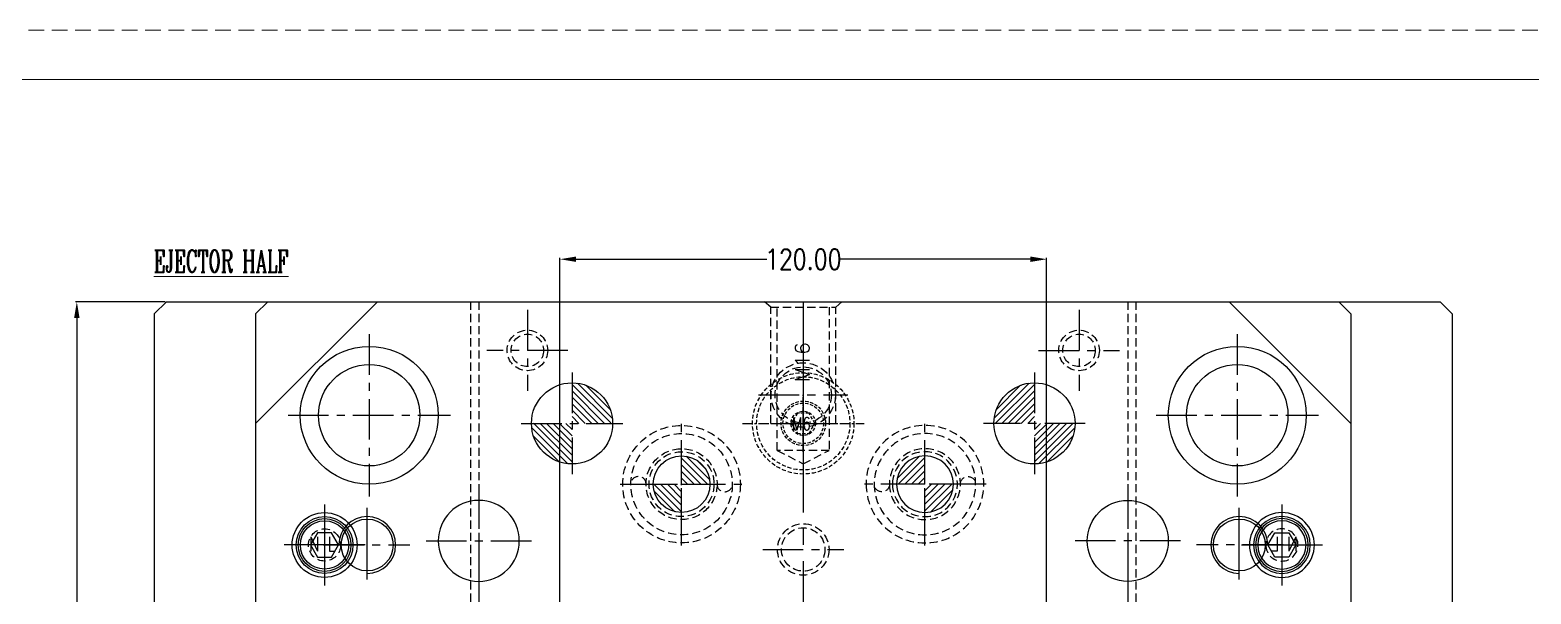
# Model space of a CAD drawing. Header units: millimetres. Extents: x 30214 to 31354, y -22640 to -21834.
# Drawn here: x 30591.1 to 30961.2, y -21972.9 to -21833.8 of the extents above; entities that cross this region are included whole.
import ezdxf
from ezdxf.enums import TextEntityAlignment as Align

# ---------------------------------------------------------------- set-up
doc = ezdxf.new("R2010")
doc.units = ezdxf.units.MM
doc.header["$LTSCALE"] = 8
for name, pattern in [('ACAD_ISO08W100', [36, 24, -3, 6, -3]), ('CENTER', [2, 1.25, -0.25, 0.25, -0.25]), ('CENTER2', [1.125, 0.75, -0.125, 0.125, -0.125]), ('DASHED', [0.75, 0.5, -0.25]), ('HIDDEN', [0.375, 0.25, -0.125])]:
    doc.linetypes.add(name, pattern=pattern)
doc.layers.get('DEFPOINTS').update_dxf_attribs({"color": 6})
for name, color, linetype in [('CL', 1, 'Continuous'), ('NL', 6, 'Continuous'), ('PIN', 5, 'Continuous'), ('SCREW', 52, 'HIDDEN'), ('SP', 3, 'Continuous'), ('SPRING', 7, 'Continuous')]:
    doc.layers.add(name, color=color, linetype=linetype)
doc.layers.add('dim', color=3, linetype='Continuous', lineweight=15)
doc.layers.add('MBOM-ASSIS-LAYER', color=71, linetype='Continuous', lineweight=9)
doc.styles.add('ROMANC', font='RomanC.ttf', dxfattribs={"width": 0.8, "height": 7})
doc.styles.add('ROMANS', font='ROMANS.shx', dxfattribs={"height": 5, "bigfont": 'chineset.shx'})
doc.styles.get("Standard").update_dxf_attribs({"font": 'txt.shx', "width": 0.8, "bigfont": 'chineset.shx'})
doc.dimstyles.new('ISO-25', dxfattribs={"dimtxt": 5, "dimasz": 4, "dimexe": 0.3, "dimexo": 0.3, "dimtad": 0, "dimzin": 1, "dimdsep": 46, "dimtxsty": 'Standard', "dimcen": 0, "dimclrd": 3, "dimclre": 3, "dimclrt": 3, "dimazin": 0, "dimtfac": 1, "dimtofl": 0, "dimtmove": 0, "dimatfit": 0, "dimfxl": 0, "dimarcsym": 0})

# ---------------------------------------------------------------- blocks, each defined once
blk = doc.blocks.new('20110314.083904')
at = {"linetype": 'HIDDEN'}
for p, q in [((-8, -1.33), (-9.6, 0)), ((-9.6, 0), (9.6, 0)), ((8, -1.33), (9.6, 0)), ((-8, -30), (-8, -1.33)), ((-8, -1.33), (8, -1.33)), ((-6.4, -36.66), (-6.4, -1.33)), ((6.4, -1.33), (6.4, -36.66)), ((8, -30), (8, -1.33)), ((-8, -30), (8, -30)), ((-6.4, -36.66), (0, -40)), ((6.4, -36.66), (-6.4, -36.66)), ((0, -40), (6.4, -36.66))]:
    blk.add_line(p, q, dxfattribs=at)
at = {"layer": 'CL', "linetype": 'ACAD_ISO08W100'}
blk.add_line((0, 0), (0, -40), dxfattribs=at)
at = {"color": 7, "style": 'ROMANS'}
blk.add_text('M16', height=3.556, rotation=90, dxfattribs=at).set_placement((-0.23, -14.88), align=Align.MIDDLE)
blk = doc.blocks.new('20100612.093536')
at = {"layer": 'PIN', "linetype": 'Continuous'}
h = blk.add_hatch(dxfattribs=at)
h.set_pattern_fill('ANSI31', color=256, scale=9.333333, angle=90, style=0)
h.set_pattern_definition([(135, (239.4957, -16.613), (-0.824958, -0.824958), [])])
h.paths.add_polyline_path([(0, 0), (-7, 0, 0.414214), (0, -7)])
h.paths.add_polyline_path([(0, 7), (0, 0), (7, 0, 0.414214)])
at = {"layer": 'PIN', "linetype": 'CENTER2'}
for p, q in [((0, -9), (0, 9)), ((-9, 0), (9, 0))]:
    blk.add_line(p, q, dxfattribs=at)
at = {"layer": 'PIN', "linetype": 'Continuous'}
blk.add_circle((0, 0), 7, dxfattribs=at)
at = {"layer": 'SPRING', "linetype": 'CENTER'}
for p, q in [((0, -15.13), (0, 15.13)), ((-15.13, 0), (15.13, 0))]:
    blk.add_line(p, q, dxfattribs=at)
at = {"layer": 'SPRING', "linetype": 'HIDDEN'}
for radius in [14.5, 12.5, 8.75, 8.75, 8]:
    blk.add_circle((0, 0), radius, dxfattribs=at)
for centre, start, end in [((-10.62, 0), 0, 180), ((10.62, 0), 180, 0)]:
    blk.add_arc(centre, 1.88, start, end, dxfattribs=at)
blk = doc.blocks.new('20130710.090407')
at = {"layer": 'SCREW', "linetype": 'CENTER', "ltscale": 0.15}
for p, q in [((0, -7.04), (0, 7.04)), ((-7, 0), (7, 0))]:
    blk.add_line(p, q, dxfattribs=at)
at = {"layer": 'SCREW', "linetype": 'HIDDEN', "ltscale": 0.4}
blk.add_lwpolyline([(-1.44, 2.5), (-2.89, 0), (-1.44, -2.5), (1.44, -2.5), (2.89, 0), (1.44, 2.5)], close=True, dxfattribs=at)
for radius in [5.5, 5, 3]:
    blk.add_circle((0, 0), radius, dxfattribs=at)
at = {"layer": 'dim', "style": 'ROMANC', "width": 0.8}
blk.add_text('M6', height=3.172, dxfattribs=at).set_placement((-2.88, -1.7))
blk = doc.blocks.new('20130710.090411')
at = {"layer": 'SP', "color": 145, "linetype": 'CENTER', "ltscale": 0.25}
for p, q in [((0, 15), (0, -15)), ((-15, 0), (15, 0))]:
    blk.add_line(p, q, dxfattribs=at)
at = {"layer": 'SP', "color": 145, "linetype": 'HIDDEN', "ltscale": 0.5}
for radius in [12.5, 11.5]:
    blk.add_circle((0, 0), radius, dxfattribs=at)
at = {"layer": 'SCREW'}
blk.add_blockref('20130710.090407', (0, 0), dxfattribs=at)
blk = doc.blocks.new('*D27445')
at = {"layer": 'DEFPOINTS', "color": 0}
for p in [(30624.77, -21900.81), (30602.68, -22200.81), (30624.77, -22200.81)]:
    blk.add_point(p, dxfattribs=at)
at = {"layer": 'dim', "color": 3, "lineweight": -2}
for p, q in [((30624.47, -21900.81), (30602.38, -21900.81)), ((30602.68, -21904.81), (30602.68, -22041.52)), ((30602.68, -22196.81), (30602.68, -22060.11)), ((30624.47, -22200.81), (30602.38, -22200.81))]:
    blk.add_line(p, q, dxfattribs=at)
at = {"layer": 'dim', "color": 3}
for points in [[(30603.35, -21904.81), (30602.02, -21904.81), (30602.68, -21900.81)], [(30602.02, -22196.81), (30603.35, -22196.81), (30602.68, -22200.81)]]:
    blk.add_solid(points, dxfattribs=at)
at = {"layer": 'dim', "color": 3, "insert": (30602.68, -22050.81), "char_height": 5, "attachment_point": 5, "rotation": 90}
blk.add_mtext('300.00', dxfattribs=at)
blk = doc.blocks.new('*D27462')
at = {"layer": 'DEFPOINTS', "color": 0}
for p in [(30841.77, -21890.32), (30721.77, -21985.81), (30841.77, -21985.81)]:
    blk.add_point(p, dxfattribs=at)
at = {"layer": 'dim', "color": 3, "lineweight": -2}
for p, q in [((30721.77, -21985.51), (30721.77, -21890.02)), ((30725.77, -21890.32), (30772.81, -21890.32)), ((30837.77, -21890.32), (30790.72, -21890.32)), ((30841.77, -21985.51), (30841.77, -21890.02))]:
    blk.add_line(p, q, dxfattribs=at)
at = {"layer": 'dim', "color": 3}
for points in [[(30725.77, -21889.66), (30725.77, -21890.99), (30721.77, -21890.32)], [(30837.77, -21890.99), (30837.77, -21889.66), (30841.77, -21890.32)]]:
    blk.add_solid(points, dxfattribs=at)
at = {"layer": 'dim', "color": 3, "insert": (30781.77, -21890.32), "char_height": 5, "attachment_point": 5}
blk.add_mtext('120.00', dxfattribs=at)
blk = doc.blocks.new('20160818.145158')
at = {"linetype": 'CENTER'}
for p, q in [((0, -13), (0, 13)), ((-13, 0), (13, 0))]:
    blk.add_line(p, q, dxfattribs=at)
blk.add_circle((0, 0), 10)
blk = doc.blocks.new('20111225.141454')
at = {"layer": 'NL'}
for radius in [8, 7]:
    blk.add_circle((0, 0), radius, dxfattribs=at)
at = {"layer": 'SCREW', "linetype": 'CENTER', "ltscale": 5}
for p, q in [((0, 10), (0, -10)), ((10, 0), (-10, 0))]:
    blk.add_line(p, q, dxfattribs=at)
at = {"layer": 'SCREW', "linetype": 'ByBlock'}
blk.add_lwpolyline([(-1.73, 3), (-3.46, 0), (-1.73, -3), (1.73, -3), (3.46, 0), (1.73, 3)], close=True, dxfattribs=at)
for radius in [6.5, 5.96]:
    blk.add_circle((0, 0), radius, dxfattribs=at)
at = {"layer": 'SCREW', "linetype": 'HIDDEN'}
blk.add_circle((0, 0), 3.97, dxfattribs=at)
at = {"layer": 'dim', "color": 6, "style": 'ROMANC', "width": 0.8}
blk.add_text('N L', height=3.528, dxfattribs=at).set_placement((-3.89, -1.53))
blk = doc.blocks.new('20100617.142056')
at = {"layer": 'MBOM-ASSIS-LAYER', "linetype": 'DASHED'}
blk.add_line((0, 841), (-1189, 841), dxfattribs=at)
at = {"layer": 'MBOM-ASSIS-LAYER'}
blk.add_line((-12.7, 828.3), (-1176.3, 828.3), dxfattribs=at)

msp = doc.modelspace()

# ---------------------------------------------------------------- linework, layer by layer
for p, q in [((30624.766, -21900.813), (30621.766, -21903.813)), ((30624.766, -21900.813), (30938.766, -21900.813)), ((30649.766, -21900.813), (30646.766, -21903.813)), ((30676.766, -21900.813), (30646.766, -21930.813)), ((30886.766, -21900.813), (30916.766, -21930.813)), ((30916.766, -21903.813), (30913.766, -21900.813)), ((30938.766, -21900.813), (30941.766, -21903.813)), ((30621.766, -21903.813), (30621.766, -22197.813)), ((30646.766, -21903.813), (30646.766, -22197.813)), ((30916.766, -21903.813), (30916.766, -22197.813)), ((30941.766, -21903.813), (30941.766, -22197.813)), ((30674.266, -21969.355), (30674.266, -21951.689)), ((30889.266, -21969.355), (30889.266, -21951.689))]:
    msp.add_line(p, q)
at = {"linetype": 'HIDDEN'}
for p, q in [((30699.766, -21900.813), (30699.766, -22200.813)), ((30701.766, -21900.813), (30701.766, -22200.813)), ((30861.766, -21900.813), (30861.766, -22200.813)), ((30863.766, -21900.813), (30863.766, -22200.813))]:
    msp.add_line(p, q, dxfattribs=at)
at = {"linetype": 'CENTER'}
for p, q in [((30713.766, -21902.813), (30713.766, -21922.813)), ((30849.766, -21902.813), (30849.766, -21922.813)), ((30674.766, -21908.813), (30674.766, -21948.813)), ((30888.766, -21908.813), (30888.766, -21948.813)), ((30723.766, -21912.813), (30703.766, -21912.813)), ((30839.766, -21912.813), (30859.766, -21912.813)), ((30770.766, -21923.813), (30792.766, -21923.813)), ((30654.766, -21928.813), (30694.766, -21928.813)), ((30868.766, -21928.813), (30908.766, -21928.813)), ((30663.483, -21960.813), (30684.801, -21960.813)), ((30900.049, -21960.813), (30878.732, -21960.813)), ((30771.766, -21961.913), (30791.766, -21961.913))]:
    msp.add_line(p, q, dxfattribs=at)
at = {"linetype": 'HIDDEN'}
for centre, radius in [((30713.766, -21912.813), 5), ((30713.766, -21912.813), 4), ((30849.766, -21912.813), 5), ((30849.766, -21912.813), 4), ((30781.766, -21923.813), 7.938), ((30781.766, -21923.813), 6.938), ((30781.766, -21961.913), 6.35), ((30781.766, -21961.913), 5.35)]:
    msp.add_circle(centre, radius, dxfattribs=at)
for centre, radius in [((30674.766, -21928.813), 17), ((30888.766, -21928.813), 17), ((30674.766, -21928.813), 12.5), ((30888.766, -21928.813), 12.5), ((30674.266, -21960.813), 6.4), ((30889.266, -21960.813), 6.4)]:
    msp.add_circle(centre, radius)
for centre, start, end in [((30674.266, -21960.813), 270, 180), ((30889.266, -21960.813), 0, 270)]:
    msp.add_arc(centre, 7, start, end)
at = {"layer": 'CL', "color": 0, "linetype": 'CENTER', "ltscale": 2}
msp.add_line((30781.766, -21900.813), (30781.766, -22200.813), dxfattribs=at)
at = {"layer": 'PIN', "linetype": 'CENTER'}
for p, q in [((30724.766, -21918.288), (30724.766, -21943.338)), ((30838.766, -21918.288), (30838.766, -21943.338)), ((30712.241, -21930.813), (30737.291, -21930.813)), ((30851.291, -21930.813), (30826.241, -21930.813))]:
    msp.add_line(p, q, dxfattribs=at)
at = {"layer": 'PIN'}
for p, q in [((30724.766, -21922.775), (30732.804, -21930.813)), ((30724.871, -21921.289), (30734.291, -21930.709)), ((30726.072, -21920.899), (30734.681, -21929.508)), ((30728.177, -21921.413), (30734.167, -21927.403)), ((30837.461, -21920.899), (30828.852, -21929.508)), ((30838.662, -21921.289), (30829.242, -21930.709)), ((30835.356, -21921.413), (30829.366, -21927.403)), ((30838.766, -21922.775), (30830.728, -21930.813)), ((30724.766, -21924.366), (30731.213, -21930.813)), ((30724.766, -21925.957), (30729.622, -21930.813)), ((30724.766, -21927.548), (30728.031, -21930.813)), ((30838.766, -21924.366), (30832.319, -21930.813)), ((30838.766, -21925.957), (30833.91, -21930.813)), ((30838.766, -21927.548), (30835.501, -21930.813)), ((30715.241, -21930.752), (30724.766, -21940.276)), ((30716.894, -21930.813), (30724.766, -21938.685)), ((30718.485, -21930.813), (30724.766, -21937.094)), ((30720.076, -21930.813), (30724.766, -21935.503)), ((30721.667, -21930.813), (30724.766, -21933.912)), ((30723.258, -21930.813), (30724.766, -21932.321)), ((30724.766, -21929.139), (30726.44, -21930.813)), ((30724.766, -21930.73), (30724.849, -21930.813)), ((30838.766, -21929.139), (30837.092, -21930.813)), ((30838.766, -21930.73), (30838.683, -21930.813)), ((30848.291, -21930.752), (30838.766, -21940.276)), ((30845.047, -21930.813), (30838.766, -21937.094)), ((30846.638, -21930.813), (30838.766, -21938.685)), ((30843.456, -21930.813), (30838.766, -21935.503)), ((30840.274, -21930.813), (30838.766, -21932.321)), ((30841.865, -21930.813), (30838.766, -21933.912)), ((30714.829, -21931.93), (30723.65, -21940.751)), ((30715.277, -21933.969), (30721.61, -21940.302)), ((30848.704, -21931.93), (30839.883, -21940.751)), ((30848.255, -21933.969), (30841.922, -21940.302))]:
    msp.add_line(p, q, dxfattribs=at)
for centre in [(30724.766, -21930.813), (30838.766, -21930.813)]:
    msp.add_circle(centre, 10, dxfattribs=at)

# ---------------------------------------------------------------- block references
msp.add_blockref('20110314.083904', (30781.766, -21900.813))
at = {"xscale": -1, "rotation": -180}
msp.add_blockref('20160818.145158', (30701.766, -21959.813), dxfattribs=at)
at = {"rotation": 180}
msp.add_blockref('20160818.145158', (30861.766, -21959.813), dxfattribs=at)
at = {"layer": 'MBOM-ASSIS-LAYER', "xscale": 0.9590438128709551, "yscale": 0.9590438128709551, "zscale": 0.9590438128709551}
msp.add_blockref('20100617.142056', (31354.161, -22640.336), dxfattribs=at)
at = {"layer": 'NL'}
msp.add_blockref('20111225.141454', (30663.766, -21960.813), dxfattribs=at)
at = {"layer": 'NL', "xscale": -0.9999999999999996}
msp.add_blockref('20111225.141454', (30899.766, -21960.813), dxfattribs=at)
at = {"layer": 'SP'}
msp.add_blockref('20130710.090411', (30781.766, -21930.813), dxfattribs=at)
at = {"layer": 'SPRING'}
msp.add_blockref('20100612.093536', (30751.766, -21945.813), dxfattribs=at)
at = {"layer": 'SPRING', "xscale": -1}
msp.add_blockref('20100612.093536', (30811.766, -21945.813), dxfattribs=at)

# ---------------------------------------------------------------- texts
at = {"layer": 'dim', "style": 'ROMANC', "width": 0.6}
msp.add_text('%%uEJECTOR HALF', height=5.4, dxfattribs=at).set_placement((30621.638, -21893.494))

# ---------------------------------------------------------------- dimensions: what is measured, and where the dimension line sits
at = {"layer": 'dim'}
dim = msp.add_linear_dim(base=(30841.766, -21890.322), p1=(30721.766, -21985.813), p2=(30841.766, -21985.813), dimstyle='ISO-25', override={"dimscale": 1}, dxfattribs=at)
dim.commit()
dim.dimension.update_dxf_attribs({"geometry": '*D27462', "text_midpoint": (30781.766, -21890.322)})
dim = msp.add_linear_dim(base=(30602.683, -22200.813), p1=(30624.766, -21900.813), p2=(30624.766, -22200.813), angle=90, dimstyle='ISO-25', override={"dimscale": 1}, dxfattribs=at)
dim.commit()
dim.dimension.update_dxf_attribs({"geometry": '*D27445', "text_midpoint": (30602.683, -22050.813)})

doc.saveas('drawing.dxf')
